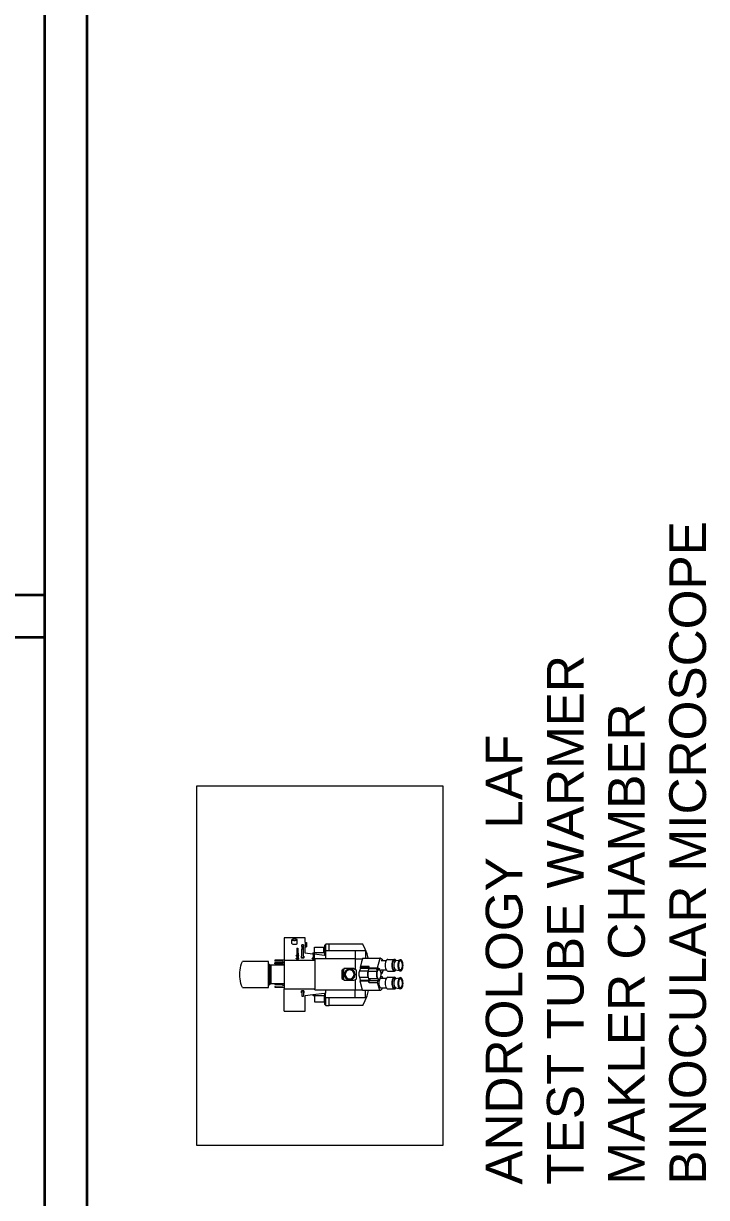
# Model space of a CAD drawing. Header units: millimetres. Extents: x 1448174 to 1599581, y -224422 to -106989.
# Drawn here: x 1480629 to 1482491, y -135350 to -132150 of the extents above; entities that cross this region are included whole.
import ezdxf

# ---------------------------------------------------------------- set-up
doc = ezdxf.new("R2010")
doc.units = ezdxf.units.MM
doc.header["$LTSCALE"] = 600
doc.header["$MEASUREMENT"] = 0
doc.layers.add('fun-text', color=250, linetype='Continuous')
doc.layers.add('furniture', color=30, linetype='Continuous', lineweight=9)
doc.layers.add('P-Wall', color=1, linetype='Continuous', lineweight=35)
doc.styles.add('ARIAL', font='arial.ttf')

msp = doc.modelspace()

# ---------------------------------------------------------------- linework, layer by layer
at = {"layer": 'furniture'}
for p, q in [((1481102.098, -135208.2516), (1481102.098, -134228.2516)), ((1481102.098, -134228.2516), (1481772.098, -134228.2516)), ((1481772.098, -134228.2516), (1481772.098, -135208.2516)), ((1481339.5982, -134642.1531), (1481339.5982, -134702.7769)), ((1481396.6428, -134642.1531), (1481339.5982, -134642.1531)), ((1481360.8902, -134652.268), (1481360.8902, -134647.461)), ((1481360.8902, -134647.461), (1481361.0294, -134647.461)), ((1481360.8902, -134654.2069), (1481360.8902, -134652.268)), ((1481360.9832, -134652.268), (1481360.8902, -134652.268)), ((1481360.9832, -134654.2069), (1481360.8902, -134654.2069)), ((1481361.0294, -134647.461), (1481360.9832, -134647.5415)), ((1481360.9832, -134647.5415), (1481361.2262, -134647.9656)), ((1481360.9832, -134652.268), (1481360.9832, -134647.5415)), ((1481360.9832, -134654.2069), (1481360.9832, -134652.268)), ((1481360.9832, -134657.9511), (1481360.9832, -134654.2069)), ((1481360.9832, -134657.9511), (1481361.2262, -134658.3752)), ((1481361.2262, -134647.1174), (1481361.0294, -134647.461)), ((1481361.9385, -134646.7222), (1481361.2262, -134647.1174)), ((1481361.2262, -134647.9656), (1481361.9385, -134648.3608)), ((1481361.2262, -134658.3752), (1481361.9385, -134658.7704)), ((1481363.0717, -134646.3828), (1481361.9385, -134646.7222)), ((1481361.9385, -134648.3608), (1481363.0717, -134648.7001)), ((1481361.9385, -134658.7704), (1481363.0717, -134659.1097)), ((1481363.4801, -134646.3108), (1481363.0717, -134646.3828)), ((1481363.0717, -134648.7001), (1481364.5485, -134648.9605)), ((1481363.0717, -134659.1097), (1481364.5485, -134659.3701)), ((1481372.545, -134645.59), (1481363.4801, -134645.59)), ((1481363.4801, -134646.3108), (1481363.4801, -134645.59)), ((1481364.5485, -134646.1224), (1481363.4801, -134646.3108)), ((1481366.2683, -134645.9588), (1481364.5485, -134646.1224)), ((1481364.5485, -134648.9605), (1481366.2683, -134649.1242)), ((1481364.5485, -134659.3701), (1481366.2683, -134659.5338)), ((1481368.1138, -134645.9029), (1481366.2683, -134645.9588)), ((1481366.2683, -134649.1242), (1481368.1138, -134649.18)), ((1481366.2683, -134659.5338), (1481368.1138, -134659.5897)), ((1481369.9593, -134645.9588), (1481368.1138, -134645.9029)), ((1481368.1138, -134649.18), (1481369.9593, -134649.1242)), ((1481368.1138, -134659.5897), (1481369.9593, -134659.5338)), ((1481371.6791, -134646.1224), (1481369.9593, -134645.9588)), ((1481369.9593, -134649.1242), (1481371.6791, -134648.9605)), ((1481369.9593, -134659.5338), (1481371.6791, -134659.3701)), ((1481372.545, -134646.2751), (1481371.6791, -134646.1224)), ((1481371.6791, -134648.9605), (1481373.1559, -134648.7001)), ((1481371.6791, -134659.3701), (1481373.1559, -134659.1097)), ((1481372.545, -134646.2751), (1481372.545, -134645.59)), ((1481373.1559, -134646.3828), (1481372.545, -134646.2751)), ((1481374.289, -134646.7222), (1481373.1559, -134646.3828)), ((1481373.1559, -134648.7001), (1481374.289, -134648.3608)), ((1481373.1559, -134659.1097), (1481374.289, -134658.7704)), ((1481375.0014, -134647.1174), (1481374.289, -134646.7222)), ((1481374.289, -134648.3608), (1481375.0014, -134647.9656)), ((1481374.289, -134658.7704), (1481375.0014, -134658.3752)), ((1481374.4675, -134669.9854), (1481374.4675, -134674.2637)), ((1481374.4675, -134669.9854), (1481377.3198, -134669.9854)), ((1481375.2444, -134647.5415), (1481375.0014, -134647.1174)), ((1481375.0014, -134647.9656), (1481375.2444, -134647.5415)), ((1481375.0014, -134658.3752), (1481375.2444, -134657.9511)), ((1481375.2444, -134657.9511), (1481375.2444, -134647.5415)), ((1481377.3198, -134669.9854), (1481377.3198, -134674.2637)), ((1481392.269, -134661.2646), (1481387.9907, -134661.2646)), ((1481387.9907, -134665.543), (1481387.9907, -134661.2646)), ((1481392.269, -134665.543), (1481387.9907, -134665.543)), ((1481387.9907, -134665.543), (1481387.9907, -134672.6735)), ((1481392.269, -134672.6735), (1481387.9907, -134672.6735)), ((1481387.9907, -134692.0028), (1481387.9907, -134672.6735)), ((1481392.269, -134661.2646), (1481392.269, -134665.543)), ((1481392.269, -134672.6735), (1481392.269, -134665.543)), ((1481392.269, -134692.0028), (1481392.269, -134672.6735)), ((1481396.6428, -134653.5444), (1481396.6428, -134642.1531)), ((1481396.6428, -134653.5444), (1481398.0689, -134653.5444)), ((1481396.6428, -134653.5444), (1481396.6428, -134667.8056)), ((1481396.6428, -134681.1906), (1481396.6428, -134667.8056)), ((1481396.6428, -134667.8056), (1481398.0689, -134667.8056)), ((1481398.0689, -134654.9706), (1481398.0689, -134653.5444)), ((1481398.0689, -134654.9706), (1481400.2081, -134654.9706)), ((1481398.0689, -134654.9706), (1481398.0689, -134666.3795)), ((1481398.0689, -134666.3795), (1481400.2081, -134666.3795)), ((1481398.0689, -134666.3795), (1481398.0689, -134667.8056)), ((1481400.2081, -134654.9706), (1481400.2081, -134666.3795)), ((1481422.1084, -134683.0864), (1481422.1084, -134667.3278)), ((1481422.1084, -134667.3278), (1481447.7785, -134667.3278)), ((1481447.7785, -134683.0864), (1481447.7785, -134667.3278)), ((1481453.3371, -134659.688), (1481449.7718, -134663.2533)), ((1481449.7718, -134663.2533), (1481449.7718, -134683.0864)), ((1481453.3371, -134678.0096), (1481453.3371, -134659.688)), ((1481462.4428, -134659.688), (1481453.3371, -134659.688)), ((1481554.092, -134659.688), (1481462.4428, -134659.688)), ((1481462.4428, -134678.0096), (1481462.4428, -134659.688)), ((1481560.3548, -134672.7188), (1481554.092, -134659.688)), ((1481565.5365, -134686.2159), (1481560.3548, -134672.7188)), ((1481339.5982, -134702.7769), (1481314.6412, -134703.4899)), ((1481314.6412, -134703.4899), (1481314.6412, -134705.6291)), ((1481339.5982, -134702.7769), (1481423.4872, -134702.763)), ((1481339.5982, -134702.7769), (1481339.5982, -134716.3111)), ((1481372.5539, -134690.3724), (1481372.2825, -134690.6859)), ((1481372.2825, -134691.3799), (1481372.2825, -134690.6859)), ((1481372.2825, -134690.6859), (1481372.5539, -134690.9994)), ((1481372.2825, -134691.3799), (1481372.5539, -134691.6934)), ((1481373.3268, -134690.1066), (1481372.5539, -134690.3724)), ((1481372.5539, -134690.9994), (1481373.3268, -134691.2652)), ((1481372.5539, -134691.6934), (1481373.3268, -134691.9592)), ((1481372.8553, -134697.4183), (1481372.584, -134697.7319)), ((1481372.584, -134698.4258), (1481372.584, -134697.7319)), ((1481372.584, -134697.7319), (1481372.8553, -134698.0454)), ((1481372.584, -134698.4258), (1481372.8553, -134698.7393)), ((1481373.6282, -134697.1525), (1481372.8553, -134697.4183)), ((1481372.8553, -134698.0454), (1481373.6282, -134698.3112)), ((1481372.8553, -134698.7393), (1481373.6282, -134699.0051)), ((1481374.4675, -134689.9314), (1481373.3268, -134690.1066)), ((1481373.3268, -134691.2652), (1481374.4834, -134691.4428)), ((1481373.3268, -134691.9592), (1481374.4834, -134692.1368)), ((1481373.5421, -134690.4664), (1481373.3521, -134690.6859)), ((1481373.3521, -134690.6859), (1481373.5421, -134690.9054)), ((1481374.0831, -134690.2804), (1481373.5421, -134690.4664)), ((1481373.5421, -134690.9054), (1481374.0831, -134691.0914)), ((1481374.7231, -134696.9844), (1481373.6282, -134697.1525)), ((1481373.6282, -134698.3112), (1481374.7849, -134698.4888)), ((1481373.6282, -134699.0051), (1481374.7849, -134699.1827)), ((1481373.8435, -134697.5124), (1481373.6535, -134697.7319)), ((1481373.6535, -134697.7319), (1481373.8435, -134697.9513)), ((1481374.3845, -134697.3263), (1481373.8435, -134697.5124)), ((1481373.8435, -134697.9513), (1481374.3845, -134698.1374)), ((1481374.4675, -134690.2213), (1481374.0831, -134690.2804)), ((1481374.0831, -134691.0914), (1481374.4675, -134691.1504)), ((1481374.7231, -134697.2743), (1481374.3845, -134697.3263)), ((1481374.3845, -134698.1374), (1481374.7231, -134698.1894)), ((1481374.4675, -134674.2637), (1481374.4675, -134689.9314)), ((1481377.3198, -134674.2637), (1481374.4675, -134674.2637)), ((1481374.4675, -134689.9314), (1481374.4675, -134690.2213)), ((1481374.4675, -134690.2213), (1481374.4675, -134691.1504)), ((1481374.4675, -134691.1504), (1481374.7231, -134691.1897)), ((1481374.4834, -134691.4428), (1481374.7231, -134691.4538)), ((1481374.4834, -134692.1368), (1481374.7231, -134692.1477)), ((1481374.7231, -134684.1647), (1481374.7231, -134688.443)), ((1481377.3198, -134684.1647), (1481374.7231, -134684.1647)), ((1481374.7231, -134688.443), (1481374.7231, -134691.1897)), ((1481377.5754, -134688.443), (1481374.7231, -134688.443)), ((1481374.7231, -134691.1897), (1481374.7231, -134691.4538)), ((1481374.7231, -134691.4538), (1481374.7231, -134692.1477)), ((1481374.7231, -134692.1477), (1481374.7231, -134696.9844)), ((1481374.7231, -134696.9844), (1481374.7231, -134697.2743)), ((1481374.7231, -134697.2743), (1481374.7231, -134698.1894)), ((1481374.7231, -134698.1894), (1481375.1942, -134698.2617)), ((1481374.7849, -134698.4888), (1481376.1492, -134698.5511)), ((1481374.7849, -134699.1827), (1481376.1492, -134699.2451)), ((1481375.1942, -134698.2617), (1481376.1492, -134698.3053)), ((1481376.1492, -134698.3053), (1481377.1043, -134698.2617)), ((1481376.1492, -134698.5511), (1481377.5136, -134698.4888)), ((1481376.1492, -134699.2451), (1481377.5136, -134699.1827)), ((1481377.1043, -134698.2617), (1481377.5754, -134698.1894)), ((1481377.3198, -134674.2637), (1481377.3198, -134684.1647)), ((1481377.5754, -134684.1647), (1481377.3198, -134684.1647)), ((1481377.5136, -134698.4888), (1481378.6703, -134698.3112)), ((1481377.5136, -134699.1827), (1481378.6703, -134699.0051)), ((1481377.5754, -134684.1647), (1481377.5754, -134688.443)), ((1481377.5754, -134688.443), (1481377.5754, -134689.9847)), ((1481378.3688, -134690.1066), (1481377.5754, -134689.9847)), ((1481377.5754, -134689.9847), (1481377.5754, -134690.2747)), ((1481377.6125, -134690.2804), (1481377.5754, -134690.2747)), ((1481377.5754, -134690.2747), (1481377.5754, -134691.0971)), ((1481377.5754, -134691.0971), (1481377.6125, -134691.0914)), ((1481377.5754, -134691.0971), (1481377.5754, -134691.387)), ((1481377.5754, -134691.387), (1481378.3688, -134691.2652)), ((1481377.5754, -134691.387), (1481377.5754, -134692.081)), ((1481377.5754, -134692.081), (1481378.3688, -134691.9592)), ((1481377.5754, -134692.081), (1481377.5754, -134696.9844)), ((1481378.6703, -134697.1525), (1481377.5754, -134696.9844)), ((1481377.5754, -134696.9844), (1481377.5754, -134697.2743)), ((1481377.914, -134697.3263), (1481377.5754, -134697.2743)), ((1481377.5754, -134697.2743), (1481377.5754, -134698.1894)), ((1481377.5754, -134698.1894), (1481377.914, -134698.1374)), ((1481378.1535, -134690.4664), (1481377.6125, -134690.2804)), ((1481377.6125, -134691.0914), (1481378.1535, -134690.9054)), ((1481378.455, -134697.5124), (1481377.914, -134697.3263)), ((1481377.914, -134698.1374), (1481378.455, -134697.9513)), ((1481378.3435, -134690.6859), (1481378.1535, -134690.4664)), ((1481378.1535, -134690.9054), (1481378.3435, -134690.6859)), ((1481379.1417, -134690.3724), (1481378.3688, -134690.1066)), ((1481378.3688, -134691.2652), (1481379.1417, -134690.9994)), ((1481378.3688, -134691.9592), (1481379.1417, -134691.6934)), ((1481378.6449, -134697.7319), (1481378.455, -134697.5124)), ((1481378.455, -134697.9513), (1481378.6449, -134697.7319)), ((1481379.4431, -134697.4183), (1481378.6703, -134697.1525)), ((1481378.6703, -134698.3112), (1481379.4431, -134698.0454)), ((1481378.6703, -134699.0051), (1481379.4431, -134698.7393)), ((1481379.4131, -134690.6859), (1481379.1417, -134690.3724)), ((1481379.1417, -134690.9994), (1481379.4131, -134690.6859)), ((1481379.1417, -134691.6934), (1481379.4131, -134691.3799)), ((1481379.4131, -134691.3799), (1481379.4131, -134690.6859)), ((1481379.7145, -134697.7319), (1481379.4431, -134697.4183)), ((1481379.4431, -134698.0454), (1481379.7145, -134697.7319)), ((1481379.4431, -134698.7393), (1481379.7145, -134698.4258)), ((1481379.7145, -134698.4258), (1481379.7145, -134697.7319)), ((1481386.5646, -134692.0028), (1481387.9907, -134692.0028)), ((1481386.5646, -134696.9185), (1481386.5646, -134692.0028)), ((1481393.6951, -134696.9185), (1481386.5646, -134696.9185)), ((1481386.5646, -134697.6124), (1481386.5646, -134696.9185)), ((1481393.6951, -134697.6124), (1481386.5646, -134697.6124)), ((1481387.9907, -134696.263), (1481387.9907, -134692.0028)), ((1481392.269, -134696.263), (1481387.9907, -134696.263)), ((1481392.269, -134692.0028), (1481393.6951, -134692.0028)), ((1481392.269, -134692.0028), (1481392.269, -134696.263)), ((1481393.6951, -134692.0028), (1481393.6951, -134696.9185)), ((1481393.6951, -134697.6124), (1481393.6951, -134696.9185)), ((1481396.6428, -134681.1906), (1481397.3558, -134681.1906)), ((1481396.6428, -134683.9136), (1481396.6428, -134681.1906)), ((1481397.3558, -134684.0004), (1481396.6428, -134683.9136)), ((1481397.3558, -134684.0004), (1481397.3558, -134681.1906)), ((1481417.0435, -134686.3958), (1481397.3558, -134684.0004)), ((1481416.4944, -134697.4183), (1481416.223, -134697.7319)), ((1481416.223, -134697.7319), (1481416.4944, -134698.0454)), ((1481416.223, -134698.4258), (1481416.223, -134697.7319)), ((1481416.223, -134698.4258), (1481416.4944, -134698.7393)), ((1481417.2673, -134697.1525), (1481416.4944, -134697.4183)), ((1481416.4944, -134698.0454), (1481417.2673, -134698.3112)), ((1481416.4944, -134698.7393), (1481417.2673, -134699.0051)), ((1481417.7588, -134683.0864), (1481417.0435, -134686.3958)), ((1481418.3622, -134686.5563), (1481417.0435, -134686.3958)), ((1481418.3622, -134696.9844), (1481417.2673, -134697.1525)), ((1481417.2673, -134698.3112), (1481418.424, -134698.4888)), ((1481417.2673, -134699.0051), (1481418.424, -134699.1827)), ((1481417.4826, -134697.5124), (1481417.2926, -134697.7319)), ((1481417.2926, -134697.7319), (1481417.4826, -134697.9513)), ((1481418.0236, -134697.3263), (1481417.4826, -134697.5124)), ((1481417.4826, -134697.9513), (1481418.0236, -134698.1374)), ((1481417.7588, -134683.0864), (1481422.1084, -134683.0864)), ((1481418.3622, -134697.2743), (1481418.0236, -134697.3263)), ((1481418.0236, -134698.1374), (1481418.3622, -134698.1894)), ((1481418.3622, -134684.1647), (1481418.3622, -134686.5563)), ((1481421.2144, -134684.1647), (1481418.3622, -134684.1647)), ((1481418.3622, -134686.5563), (1481418.3622, -134688.443)), ((1481418.3622, -134688.443), (1481418.3622, -134696.9844)), ((1481421.2144, -134688.443), (1481418.3622, -134688.443)), ((1481418.3622, -134696.9844), (1481418.3622, -134697.2743)), ((1481418.3622, -134697.2743), (1481418.3622, -134698.1894)), ((1481418.3622, -134698.1894), (1481418.8333, -134698.2617)), ((1481418.424, -134698.4888), (1481419.7883, -134698.5511)), ((1481418.424, -134699.1827), (1481419.7883, -134699.2451)), ((1481418.8333, -134698.2617), (1481419.7883, -134698.3053)), ((1481419.7883, -134698.3053), (1481420.7434, -134698.2617)), ((1481419.7883, -134698.5511), (1481421.1527, -134698.4888)), ((1481419.7883, -134699.2451), (1481421.1527, -134699.1827)), ((1481420.7434, -134698.2617), (1481421.2144, -134698.1894)), ((1481421.1527, -134698.4888), (1481422.3094, -134698.3112)), ((1481421.1527, -134699.1827), (1481422.3094, -134699.0051)), ((1481421.2144, -134684.1647), (1481421.2144, -134686.9033)), ((1481449.7718, -134690.378), (1481421.2144, -134686.9033)), ((1481421.2144, -134686.9033), (1481421.2144, -134688.443)), ((1481421.2144, -134688.443), (1481421.2144, -134696.9844)), ((1481422.3094, -134697.1525), (1481421.2144, -134696.9844)), ((1481421.2144, -134696.9844), (1481421.2144, -134697.2743)), ((1481421.5531, -134697.3263), (1481421.2144, -134697.2743)), ((1481421.2144, -134697.2743), (1481421.2144, -134698.1894)), ((1481421.2144, -134698.1894), (1481421.5531, -134698.1374)), ((1481422.0941, -134697.5124), (1481421.5531, -134697.3263)), ((1481421.5531, -134698.1374), (1481422.0941, -134697.9513)), ((1481422.284, -134697.7319), (1481422.0941, -134697.5124)), ((1481422.0941, -134697.9513), (1481422.284, -134697.7319)), ((1481447.7785, -134683.0864), (1481422.1084, -134683.0864)), ((1481423.0822, -134697.4183), (1481422.3094, -134697.1525)), ((1481422.3094, -134698.3112), (1481423.0822, -134698.0454)), ((1481422.3094, -134699.0051), (1481423.0822, -134698.7393)), ((1481423.3536, -134697.7319), (1481423.0822, -134697.4183)), ((1481423.0822, -134698.0454), (1481423.3536, -134697.7319)), ((1481423.0822, -134698.7393), (1481423.3536, -134698.4258)), ((1481423.3536, -134698.4258), (1481423.3536, -134697.7319)), ((1481452.0052, -134699.4013), (1481423.4872, -134699.4013)), ((1481423.4872, -134699.4013), (1481423.4872, -134702.763)), ((1481423.4872, -134702.763), (1481423.4872, -134781.1993)), ((1481449.7718, -134683.0864), (1481447.7785, -134683.0864)), ((1481449.7718, -134683.0864), (1481449.7718, -134690.378)), ((1481452.0052, -134690.6498), (1481449.7718, -134690.378)), ((1481452.0052, -134678.0096), (1481452.0052, -134690.6498)), ((1481453.3371, -134678.0096), (1481452.0052, -134678.0096)), ((1481452.0052, -134690.6498), (1481452.0052, -134699.4013)), ((1481532.7848, -134699.4013), (1481452.0052, -134699.4013)), ((1481462.4428, -134678.0096), (1481453.3371, -134678.0096)), ((1481532.7848, -134678.0096), (1481462.4428, -134678.0096)), ((1481561.2022, -134678.0096), (1481532.7848, -134678.0096)), ((1481532.7848, -134678.0096), (1481532.7848, -134699.4013)), ((1481534.011, -134699.4013), (1481532.7848, -134699.4013)), ((1481534.011, -134699.4013), (1481552.7334, -134699.4013)), ((1481534.011, -134728.2292), (1481534.011, -134699.4013)), ((1481552.7334, -134699.4013), (1481550.7776, -134707.1734)), ((1481553.0605, -134698.1012), (1481552.7334, -134699.4013)), ((1481553.2674, -134698.1012), (1481553.0605, -134698.1012)), ((1481553.4806, -134697.3244), (1481553.2674, -134698.1012)), ((1481600.2481, -134698.1012), (1481553.2674, -134698.1012)), ((1481553.4806, -134697.3244), (1481561.2022, -134697.3244)), ((1481561.2022, -134678.0096), (1481561.2022, -134697.3244)), ((1481561.2022, -134697.3244), (1481568.7923, -134697.3244)), ((1481568.7923, -134697.3244), (1481565.5365, -134686.2159)), ((1481568.7923, -134697.3244), (1481600.6682, -134697.3244)), ((1481600.2481, -134698.1012), (1481593.5618, -134724.6717)), ((1481600.2481, -134698.1012), (1481600.4466, -134698.1319)), ((1481600.6682, -134697.3244), (1481600.4466, -134698.1319)), ((1481600.4466, -134698.1319), (1481601.6467, -134698.3177)), ((1481602.0601, -134697.6857), (1481600.6682, -134697.3244)), ((1481601.6467, -134698.3177), (1481603.0309, -134698.7947)), ((1481603.4317, -134698.3056), (1481602.0601, -134697.6857)), ((1481603.0309, -134698.7947), (1481604.39, -134699.5283)), ((1481604.7724, -134699.1792), (1481603.4317, -134698.3056)), ((1481604.1945, -134703.6751), (1481608.5376, -134703.6751)), ((1481604.39, -134699.5283), (1481605.7135, -134700.5129)), ((1481606.0717, -134700.2999), (1481604.7724, -134699.1792)), ((1481605.7135, -134700.5129), (1481606.9912, -134701.7408)), ((1481607.3196, -134701.6589), (1481606.0717, -134700.2999)), ((1481606.9912, -134701.7408), (1481608.2131, -134703.2027)), ((1481608.5066, -134703.2457), (1481607.3196, -134701.6589)), ((1481608.2131, -134703.2027), (1481608.5376, -134703.6751)), ((1481608.7726, -134703.6751), (1481608.5066, -134703.2457)), ((1481608.5376, -134703.6751), (1481608.7726, -134703.6751)), ((1481608.7726, -134703.6751), (1481618.3334, -134703.6751)), ((1481618.3334, -134703.6751), (1481617.1288, -134705.6393)), ((1481618.6677, -134703.1301), (1481618.3334, -134703.6751)), ((1481620.4597, -134701.5528), (1481618.6677, -134703.1301)), ((1481622.3828, -134701.0148), (1481620.4597, -134701.5528)), ((1481622.3828, -134701.0148), (1481640.0794, -134701.0148)), ((1481636.3643, -134703.1301), (1481634.8254, -134705.6393)), ((1481638.1563, -134701.5528), (1481636.3643, -134703.1301)), ((1481638.4568, -134704.8359), (1481637.0232, -134706.0978)), ((1481640.0794, -134701.0148), (1481638.1563, -134701.5528)), ((1481639.9953, -134704.4055), (1481638.4568, -134704.8359)), ((1481639.9953, -134704.4055), (1481644.5679, -134704.4055)), ((1481642.0025, -134701.5528), (1481640.0794, -134701.0148)), ((1481643.0967, -134704.8359), (1481641.7233, -134706.0622)), ((1481643.7945, -134703.1301), (1481642.0025, -134701.5528)), ((1481643.0967, -134704.8359), (1481643.1219, -134704.8359)), ((1481643.1569, -134704.8003), (1481643.1219, -134704.8359)), ((1481644.5679, -134704.4055), (1481643.1569, -134704.8003)), ((1481644.5679, -134704.4055), (1481643.7945, -134703.1301)), ((1481644.6954, -134704.3699), (1481644.5679, -134704.4055)), ((1481644.6954, -134704.3699), (1481656.463, -134701.8436)), ((1481652.8668, -134703.8913), (1481651.3771, -134706.3202)), ((1481654.6014, -134702.3644), (1481652.8668, -134703.8913)), ((1481656.463, -134701.8436), (1481654.6014, -134702.3644)), ((1481658.3245, -134702.3644), (1481656.463, -134701.8436)), ((1481660.0592, -134703.8913), (1481658.3245, -134702.3644)), ((1481661.5488, -134706.3202), (1481660.0592, -134703.8913)), ((1481218.9106, -134742.194), (1481219.1112, -134736.0991)), ((1481219.1112, -134736.0991), (1481219.7121, -134730.0305)), ((1481219.7121, -134730.0305), (1481220.7107, -134724.0146)), ((1481220.7107, -134724.0146), (1481222.1027, -134718.0773)), ((1481222.1027, -134718.0773), (1481223.8821, -134712.2445)), ((1481223.8821, -134712.2445), (1481226.0412, -134706.5412)), ((1481297.3469, -134706.5412), (1481226.0412, -134706.5412)), ((1481297.3469, -134713.6718), (1481297.3469, -134706.5412)), ((1481297.3469, -134713.6718), (1481299.486, -134713.6718)), ((1481297.3469, -134770.7163), (1481297.3469, -134713.6718)), ((1481299.486, -134713.6718), (1481299.486, -134716.524)), ((1481299.486, -134716.524), (1481303.0513, -134716.524)), ((1481299.486, -134767.8641), (1481299.486, -134716.524)), ((1481303.0513, -134767.8641), (1481303.0513, -134716.524)), ((1481336.0329, -134716.3111), (1481303.5888, -134716.3111)), ((1481303.5888, -134716.3111), (1481303.5888, -134767.6512)), ((1481336.0329, -134706.3421), (1481314.6412, -134705.6291)), ((1481336.0329, -134710.0093), (1481314.6412, -134710.6205)), ((1481314.6412, -134712.7597), (1481314.6412, -134710.6205)), ((1481336.0329, -134713.4727), (1481314.6412, -134712.7597)), ((1481336.0329, -134706.3421), (1481336.0329, -134710.0093)), ((1481336.0329, -134713.4727), (1481336.0329, -134710.0093)), ((1481336.0329, -134713.4727), (1481336.0329, -134716.3111)), ((1481339.5982, -134716.3111), (1481336.0329, -134716.3111)), ((1481339.5982, -134716.3111), (1481339.5982, -134767.6512)), ((1481497.2886, -134730.4193), (1481498.7147, -134730.4193)), ((1481497.2886, -134730.4193), (1481497.2886, -134753.2371)), ((1481501.9234, -134728.2801), (1481498.7147, -134728.2801)), ((1481498.7147, -134730.4193), (1481498.7147, -134728.2801)), ((1481498.7147, -134730.4193), (1481498.7147, -134753.2371)), ((1481501.9234, -134725.7844), (1481501.9234, -134728.2801)), ((1481529.7327, -134725.7844), (1481501.9234, -134725.7844)), ((1481501.9234, -134755.3763), (1481501.9234, -134728.2801)), ((1481505.6048, -134734.5194), (1481504.1445, -134738.0449)), ((1481507.9278, -134731.4919), (1481505.6048, -134734.5194)), ((1481507.7661, -134735.7672), (1481506.5552, -134738.6908)), ((1481509.6926, -134733.2567), (1481507.7661, -134735.7672)), ((1481510.9552, -134729.1689), (1481507.9278, -134731.4919)), ((1481512.2031, -134731.3303), (1481509.6926, -134733.2567)), ((1481514.4808, -134727.7086), (1481510.9552, -134729.1689)), ((1481515.1267, -134730.1193), (1481512.2031, -134731.3303)), ((1481518.2641, -134727.2105), (1481514.4808, -134727.7086)), ((1481518.2641, -134729.7062), (1481515.1267, -134730.1193)), ((1481522.0474, -134727.7086), (1481518.2641, -134727.2105)), ((1481521.4015, -134730.1193), (1481518.2641, -134729.7062)), ((1481524.3251, -134731.3303), (1481521.4015, -134730.1193)), ((1481525.5729, -134729.1689), (1481522.0474, -134727.7086)), ((1481526.8356, -134733.2567), (1481524.3251, -134731.3303)), ((1481528.6003, -134731.4919), (1481525.5729, -134729.1689)), ((1481528.762, -134735.7672), (1481526.8356, -134733.2567)), ((1481530.9234, -134734.5194), (1481528.6003, -134731.4919)), ((1481529.973, -134738.6908), (1481528.762, -134735.7672)), ((1481529.7327, -134725.7844), (1481534.011, -134728.2292)), ((1481532.3837, -134738.0449), (1481530.9234, -134734.5194)), ((1481534.011, -134728.2292), (1481537.2198, -134730.0627)), ((1481537.2198, -134753.5936), (1481537.2198, -134730.0627)), ((1481544.0343, -134734.5887), (1481543.5143, -134737.5699)), ((1481544.8996, -134731.9952), (1481544.0343, -134734.5887)), ((1481547.472, -134724.8192), (1481544.8996, -134731.9952)), ((1481544.8996, -134731.9952), (1481568.808, -134731.9952)), ((1481550.7776, -134707.1734), (1481546.4232, -134723.0393)), ((1481546.4232, -134723.0393), (1481547.472, -134724.8192)), ((1481546.4232, -134723.0393), (1481570.0642, -134723.0393)), ((1481547.472, -134724.8192), (1481569.7584, -134724.8192)), ((1481550.7776, -134707.1734), (1481547.7983, -134719.0125)), ((1481547.7983, -134719.0125), (1481571.0775, -134719.0125)), ((1481547.7983, -134719.0125), (1481547.8789, -134720.212)), ((1481567.9427, -134734.5887), (1481567.4227, -134737.5699)), ((1481567.5005, -134739.8812), (1481567.9194, -134736.8291)), ((1481568.304, -134734.7853), (1481567.6169, -134737.6096)), ((1481567.9194, -134736.8291), (1481568.6958, -134734.1113)), ((1481568.808, -134731.9952), (1481567.9427, -134734.5887)), ((1481568.8606, -134733.4872), (1481568.304, -134734.7853)), ((1481568.6958, -134734.1113), (1481568.8606, -134733.4872)), ((1481592.185, -134734.1113), (1481568.6958, -134734.1113)), ((1481568.808, -134731.9952), (1481570.5036, -134727.2651)), ((1481568.8606, -134733.4872), (1481570.5036, -134727.2651)), ((1481570.0642, -134723.0393), (1481569.6534, -134724.6717)), ((1481593.5618, -134724.6717), (1481569.6534, -134724.6717)), ((1481569.6534, -134724.6717), (1481569.7584, -134724.8192)), ((1481569.7584, -134724.8192), (1481570.7732, -134726.2444)), ((1481570.7757, -134720.212), (1481570.0642, -134723.0393)), ((1481570.5036, -134727.2651), (1481570.7732, -134726.2444)), ((1481593.3729, -134726.2444), (1481570.7732, -134726.2444)), ((1481571.0775, -134719.0125), (1481570.7757, -134720.212)), ((1481591.4555, -134736.7902), (1481591.0481, -134740.0094)), ((1481592.185, -134734.1113), (1481591.4555, -134736.7902)), ((1481592.4056, -134736.7902), (1481591.9981, -134740.0094)), ((1481592.2412, -134733.9049), (1481592.185, -134734.1113)), ((1481593.1902, -134731.8922), (1481592.2412, -134733.9049)), ((1481592.3342, -134730.1778), (1481593.3729, -134726.2444)), ((1481593.372, -134729.7377), (1481592.3342, -134730.1778)), ((1481593.6429, -134730.1778), (1481592.3342, -134730.1778)), ((1481593.1912, -134733.9049), (1481592.4056, -134736.7902)), ((1481593.1902, -134731.8922), (1481593.6429, -134730.1778)), ((1481593.3515, -134731.55), (1481593.1902, -134731.8922)), ((1481594.3016, -134731.55), (1481593.1912, -134733.9049)), ((1481594.7108, -134729.8859), (1481593.3515, -134731.55)), ((1481594.4283, -134729.5984), (1481593.372, -134729.7377)), ((1481594.6815, -134726.2444), (1481593.3729, -134726.2444)), ((1481593.5618, -134724.6717), (1481594.6815, -134726.2444)), ((1481594.6807, -134729.7377), (1481593.6429, -134730.1778)), ((1481595.6609, -134729.8859), (1481594.3016, -134731.55)), ((1481595.2177, -134729.5984), (1481594.4283, -134729.5984)), ((1481595.0604, -134729.6876), (1481594.6807, -134729.7377)), ((1481594.909, -134726.1424), (1481594.6815, -134726.2444)), ((1481594.7108, -134729.8859), (1481595.0604, -134729.6876)), ((1481595.3937, -134725.9251), (1481594.909, -134726.1424)), ((1481595.2177, -134729.5984), (1481595.0604, -134729.6876)), ((1481596.2265, -134729.0262), (1481595.2177, -134729.5984)), ((1481595.7206, -134725.7785), (1481595.3937, -134725.9251)), ((1481597.4523, -134729.0268), (1481595.3937, -134725.9251)), ((1481597.1765, -134729.0262), (1481595.6609, -134729.8859)), ((1481596.452, -134725.6681), (1481595.7206, -134725.7785)), ((1481596.2265, -134729.0262), (1481596.823, -134729.0262)), ((1481596.7798, -134725.6186), (1481596.452, -134725.6681)), ((1481597.8394, -134725.7677), (1481596.7798, -134725.6186)), ((1481596.823, -134729.0262), (1481597.1765, -134729.0262)), ((1481597.4523, -134729.0268), (1481597.1765, -134729.0262)), ((1481598.7452, -134729.0294), (1481597.4523, -134729.0268)), ((1481598.8795, -134726.2228), (1481597.8394, -134725.7677)), ((1481600.2601, -134729.8953), (1481598.7452, -134729.0294)), ((1481599.8806, -134726.9755), (1481598.8795, -134726.2228)), ((1481600.8239, -134728.0116), (1481599.8806, -134726.9755)), ((1481601.6179, -134731.5648), (1481600.2601, -134729.8953)), ((1481601.6918, -134729.3119), (1481600.8239, -134728.0116)), ((1481602.7261, -134733.9242), (1481601.6179, -134731.5648)), ((1481602.468, -134730.8518), (1481601.6918, -134729.3119)), ((1481603.1379, -134732.6025), (1481602.468, -134730.8518)), ((1481603.3687, -134736.2945), (1481602.7261, -134733.9242)), ((1481603.6891, -134734.5313), (1481603.1379, -134732.6025)), ((1481603.5092, -134736.8127), (1481603.3687, -134736.2945)), ((1481603.7558, -134738.7757), (1481603.5092, -134736.8127)), ((1481604.1112, -134736.602), (1481603.6891, -134734.5313)), ((1481604.3962, -134738.7757), (1481604.1112, -134736.602)), ((1481604.1945, -134729.773), (1481609.1622, -134729.773)), ((1481609.1622, -134729.773), (1481605.5814, -134740.1142)), ((1481609.1622, -134729.773), (1481618.2354, -134729.773)), ((1481615.2057, -134712.7174), (1481614.9526, -134716.804)), ((1481614.9526, -134716.804), (1481615.2057, -134720.8905)), ((1481615.948, -134708.9094), (1481615.2057, -134712.7174)), ((1481615.2057, -134720.8905), (1481615.948, -134724.6986)), ((1481617.1288, -134705.6393), (1481615.948, -134708.9094)), ((1481615.948, -134724.6986), (1481617.1288, -134727.9686)), ((1481617.1288, -134727.9686), (1481618.2354, -134729.773)), ((1481618.2354, -134729.773), (1481618.6677, -134730.4778)), ((1481618.6677, -134730.4778), (1481620.4597, -134732.0552)), ((1481620.4597, -134732.0552), (1481622.3828, -134732.5932)), ((1481622.3828, -134732.5932), (1481640.0794, -134732.5932)), ((1481632.9024, -134712.7174), (1481632.6492, -134716.804)), ((1481632.6492, -134716.804), (1481632.9024, -134720.8905)), ((1481633.6446, -134708.9094), (1481632.9024, -134712.7174)), ((1481632.9024, -134720.8905), (1481633.6446, -134724.6986)), ((1481634.8254, -134705.6393), (1481633.6446, -134708.9094)), ((1481633.6446, -134724.6986), (1481634.8254, -134727.9686)), ((1481634.2537, -134713.7677), (1481634.0511, -134717.0369)), ((1481634.0511, -134717.0369), (1481634.2537, -134720.3062)), ((1481634.8475, -134710.7212), (1481634.2537, -134713.7677)), ((1481634.2537, -134720.3062), (1481634.8475, -134723.3526)), ((1481634.8254, -134727.9686), (1481636.3643, -134730.4778)), ((1481635.7921, -134708.1052), (1481634.8475, -134710.7212)), ((1481634.8475, -134723.3526), (1481635.7921, -134725.9687)), ((1481637.0232, -134706.0978), (1481635.7921, -134708.1052)), ((1481635.7921, -134725.9687), (1481637.0232, -134727.976)), ((1481636.3643, -134730.4778), (1481638.1563, -134732.0552)), ((1481637.0232, -134727.976), (1481638.4568, -134729.2379)), ((1481638.1563, -134732.0552), (1481640.0794, -134732.5932)), ((1481638.4568, -134729.2379), (1481639.9953, -134729.6683)), ((1481638.9515, -134713.7677), (1481638.7512, -134717.0013)), ((1481638.7531, -134717.0329), (1481638.9537, -134720.2705)), ((1481638.7746, -134717.0369), (1481638.9768, -134720.2857)), ((1481638.9781, -134713.7677), (1481638.7777, -134717.0016)), ((1481638.9607, -134720.3062), (1481639.5623, -134723.317)), ((1481639.5493, -134710.7212), (1481638.9625, -134713.7316)), ((1481640.4939, -134708.1052), (1481639.5493, -134710.7212)), ((1481639.5719, -134723.3526), (1481640.5132, -134725.9369)), ((1481639.9953, -134729.6683), (1481644.291, -134729.6683)), ((1481640.0794, -134732.5932), (1481642.0025, -134732.0552)), ((1481641.7233, -134706.0622), (1481640.4922, -134708.0695)), ((1481640.4922, -134708.0695), (1481640.4939, -134708.1052)), ((1481640.5132, -134725.9369), (1481640.5165, -134725.9687)), ((1481640.5165, -134725.9687), (1481641.7448, -134727.945)), ((1481641.7448, -134727.945), (1481641.7476, -134727.976)), ((1481641.7476, -134727.976), (1481643.179, -134729.2074)), ((1481642.0025, -134732.0552), (1481643.7945, -134730.4778)), ((1481643.179, -134729.2074), (1481643.1812, -134729.2379)), ((1481643.1812, -134729.2379), (1481644.7197, -134729.6683)), ((1481643.7945, -134730.4778), (1481644.291, -134729.6683)), ((1481644.291, -134729.6683), (1481644.7197, -134729.6683)), ((1481644.7181, -134729.638), (1481644.773, -134729.6534)), ((1481644.7197, -134729.6683), (1481644.773, -134729.6534)), ((1481644.773, -134729.6534), (1481656.463, -134732.4115)), ((1481649.5156, -134713.1718), (1481649.2705, -134717.1276)), ((1481649.2705, -134717.1276), (1481649.5156, -134721.0834)), ((1481650.2341, -134709.4856), (1481649.5156, -134713.1718)), ((1481649.5156, -134721.0834), (1481650.2341, -134724.7696)), ((1481651.3771, -134706.3202), (1481650.2341, -134709.4856)), ((1481650.2341, -134724.7696), (1481651.3771, -134727.935)), ((1481651.171, -134714.1144), (1481650.9844, -134717.1276)), ((1481650.9844, -134717.1276), (1481651.171, -134720.1408)), ((1481651.7183, -134711.3065), (1481651.171, -134714.1144)), ((1481651.171, -134720.1408), (1481651.7183, -134722.9486)), ((1481651.3771, -134727.935), (1481652.8668, -134730.3639)), ((1481652.589, -134708.8954), (1481651.7183, -134711.3065)), ((1481651.7183, -134722.9486), (1481652.589, -134725.3598)), ((1481653.7237, -134707.0452), (1481652.589, -134708.8954)), ((1481652.589, -134725.3598), (1481653.7237, -134727.2099)), ((1481652.8668, -134730.3639), (1481654.6014, -134731.8908)), ((1481655.045, -134705.8822), (1481653.7237, -134707.0452)), ((1481653.7237, -134727.2099), (1481655.045, -134728.373)), ((1481654.6014, -134731.8908), (1481656.463, -134732.4115)), ((1481656.463, -134705.4855), (1481655.045, -134705.8822)), ((1481655.045, -134728.373), (1481656.463, -134728.7697)), ((1481657.881, -134705.8822), (1481656.463, -134705.4855)), ((1481656.463, -134728.7697), (1481657.881, -134728.373)), ((1481656.463, -134732.4115), (1481658.3245, -134731.8908)), ((1481659.2023, -134707.0452), (1481657.881, -134705.8822)), ((1481657.881, -134728.373), (1481659.2023, -134727.2099)), ((1481658.3245, -134731.8908), (1481660.0592, -134730.3639)), ((1481660.337, -134708.8954), (1481659.2023, -134707.0452)), ((1481659.2023, -134727.2099), (1481660.337, -134725.3598)), ((1481660.0592, -134730.3639), (1481661.5488, -134727.935)), ((1481661.2076, -134711.3065), (1481660.337, -134708.8954)), ((1481660.337, -134725.3598), (1481661.2076, -134722.9486)), ((1481661.7549, -134714.1144), (1481661.2076, -134711.3065)), ((1481661.2076, -134722.9486), (1481661.7549, -134720.1408)), ((1481662.6918, -134709.4856), (1481661.5488, -134706.3202)), ((1481661.5488, -134727.935), (1481662.6918, -134724.7696)), ((1481661.9416, -134717.1276), (1481661.7549, -134714.1144)), ((1481661.7549, -134720.1408), (1481661.9416, -134717.1276)), ((1481663.4104, -134713.1718), (1481662.6918, -134709.4856)), ((1481662.6918, -134724.7696), (1481663.4104, -134721.0834)), ((1481663.6554, -134717.1276), (1481663.4104, -134713.1718)), ((1481663.4104, -134721.0834), (1481663.6554, -134717.1276)), ((1481219.1112, -134748.289), (1481218.9106, -134742.194)), ((1481219.7121, -134754.3576), (1481219.1112, -134748.289)), ((1481220.7107, -134760.3735), (1481219.7121, -134754.3576)), ((1481222.1027, -134766.3108), (1481220.7107, -134760.3735)), ((1481223.8821, -134772.1436), (1481222.1027, -134766.3108)), ((1481299.486, -134767.8641), (1481303.0513, -134767.8641)), ((1481299.486, -134770.7163), (1481299.486, -134767.8641)), ((1481314.6412, -134767.665), (1481303.5888, -134767.6512)), ((1481315.1265, -134767.6512), (1481314.6412, -134767.665)), ((1481314.6412, -134767.665), (1481314.6412, -134769.8042)), ((1481336.0329, -134767.6512), (1481315.1265, -134767.6512)), ((1481336.0329, -134770.5173), (1481336.0329, -134767.6512)), ((1481339.5982, -134767.6512), (1481336.0329, -134767.6512)), ((1481339.5982, -134767.6512), (1481339.5982, -134777.7667)), ((1481497.2886, -134753.2371), (1481498.7147, -134753.2371)), ((1481498.7147, -134755.3763), (1481498.7147, -134753.2371)), ((1481501.9234, -134755.3763), (1481498.7147, -134755.3763)), ((1481501.9234, -134755.3763), (1481501.9234, -134757.872)), ((1481501.9234, -134757.872), (1481529.7327, -134757.872)), ((1481504.1445, -134738.0449), (1481503.6464, -134741.8282)), ((1481503.6464, -134741.8282), (1481504.1445, -134745.6115)), ((1481504.1445, -134745.6115), (1481505.6048, -134749.137)), ((1481505.6048, -134749.137), (1481507.9278, -134752.1644)), ((1481506.5552, -134738.6908), (1481506.1421, -134741.8282)), ((1481506.1421, -134741.8282), (1481506.5552, -134744.9656)), ((1481506.5552, -134744.9656), (1481507.7661, -134747.8892)), ((1481507.7661, -134747.8892), (1481509.6926, -134750.3997)), ((1481507.9278, -134752.1644), (1481510.9552, -134754.4875)), ((1481509.6926, -134750.3997), (1481512.2031, -134752.3261)), ((1481510.9552, -134754.4875), (1481514.4808, -134755.9478)), ((1481512.2031, -134752.3261), (1481515.1267, -134753.5371)), ((1481514.4808, -134755.9478), (1481518.2641, -134756.4459)), ((1481515.1267, -134753.5371), (1481518.2641, -134753.9502)), ((1481518.2641, -134753.9502), (1481521.4015, -134753.5371)), ((1481518.2641, -134756.4459), (1481522.0474, -134755.9478)), ((1481521.4015, -134753.5371), (1481524.3251, -134752.3261)), ((1481522.0474, -134755.9478), (1481525.5729, -134754.4875)), ((1481524.3251, -134752.3261), (1481526.8356, -134750.3997)), ((1481525.5729, -134754.4875), (1481528.6003, -134752.1644)), ((1481526.8356, -134750.3997), (1481528.762, -134747.8892)), ((1481528.6003, -134752.1644), (1481530.9234, -134749.137)), ((1481528.762, -134747.8892), (1481529.973, -134744.9656)), ((1481529.7327, -134757.872), (1481534.011, -134755.4272)), ((1481530.3861, -134741.8282), (1481529.973, -134738.6908)), ((1481529.973, -134744.9656), (1481530.3861, -134741.8282)), ((1481530.9234, -134749.137), (1481532.3837, -134745.6115)), ((1481532.8818, -134741.8282), (1481532.3837, -134738.0449)), ((1481532.3837, -134745.6115), (1481532.8818, -134741.8282)), ((1481534.011, -134755.4272), (1481537.2198, -134753.5936)), ((1481534.011, -134784.2551), (1481534.011, -134755.4272)), ((1481543.5143, -134737.5699), (1481543.3751, -134740.7354)), ((1481543.3751, -134740.7354), (1481543.3946, -134740.9788)), ((1481543.3946, -134740.9788), (1481543.405, -134741.1079)), ((1481543.405, -134741.1079), (1481543.4584, -134743.8914)), ((1481543.4584, -134743.8914), (1481543.9123, -134746.9208)), ((1481543.9123, -134746.9208), (1481544.7198, -134749.5974)), ((1481544.7198, -134749.5974), (1481546.8872, -134757.3538)), ((1481544.7198, -134749.5974), (1481568.6282, -134749.5974)), ((1481546.8872, -134757.3538), (1481545.7859, -134758.9843)), ((1481545.7859, -134758.9843), (1481552.5248, -134784.2551)), ((1481545.7859, -134758.9843), (1481569.6943, -134758.9843)), ((1481546.8872, -134757.3538), (1481570.7956, -134757.3538)), ((1481567.2973, -134740.7155), (1481567.2835, -134740.7354)), ((1481567.2835, -134740.7354), (1481567.303, -134740.9788)), ((1481567.4227, -134737.5699), (1481567.2973, -134740.7155)), ((1481567.6169, -134737.6096), (1481567.2973, -134740.7155)), ((1481567.303, -134740.9788), (1481567.4679, -134743.0364)), ((1481567.303, -134740.9788), (1481567.3668, -134743.8914)), ((1481567.3668, -134743.8914), (1481567.8207, -134746.9208)), ((1481567.4676, -134743.0598), (1481567.4679, -134743.0364)), ((1481567.4746, -134743.1203), (1481567.4676, -134743.0598)), ((1481567.4679, -134743.0364), (1481567.5005, -134739.8812)), ((1481567.4746, -134743.1203), (1481567.5346, -134743.8696)), ((1481567.5346, -134743.8696), (1481567.5907, -134744.1289)), ((1481567.823, -134746.1481), (1481567.5907, -134744.1289)), ((1481567.8207, -134746.9208), (1481568.6282, -134749.5974)), ((1481568.5424, -134748.9358), (1481567.823, -134746.1481)), ((1481569.5769, -134751.2328), (1481568.5424, -134748.9358)), ((1481568.6282, -134749.5974), (1481570.7956, -134757.3538)), ((1481570.8558, -134752.8826), (1481569.5769, -134751.2328)), ((1481569.6943, -134758.9843), (1481570.7956, -134757.3538)), ((1481571.1832, -134764.5677), (1481569.6943, -134758.9843)), ((1481572.2921, -134753.7727), (1481570.8558, -134752.8826)), ((1481571.1832, -134764.5677), (1481571.4955, -134758.9414)), ((1481594.4624, -134764.5677), (1481571.1832, -134764.5677)), ((1481571.4955, -134758.9414), (1481575.2384, -134753.8426)), ((1481594.7747, -134758.9414), (1481571.4955, -134758.9414)), ((1481573.7879, -134753.8426), (1481572.2921, -134753.7727)), ((1481575.2384, -134753.8426), (1481573.7879, -134753.8426)), ((1481595.3326, -134753.8426), (1481575.2384, -134753.8426)), ((1481591.0481, -134740.0094), (1481591.0466, -134743.3429)), ((1481591.0466, -134743.3429), (1481591.4512, -134746.5637)), ((1481591.4512, -134746.5637), (1481592.2342, -134749.4522)), ((1481591.9981, -134740.0094), (1481591.9966, -134743.3429)), ((1481591.9966, -134743.3429), (1481592.4012, -134746.5637)), ((1481592.2342, -134749.4522), (1481593.3424, -134751.8116)), ((1481592.4012, -134746.5637), (1481593.1843, -134749.4522)), ((1481593.1843, -134749.4522), (1481594.2925, -134751.8116)), ((1481593.3424, -134751.8116), (1481594.7002, -134753.4811)), ((1481594.2925, -134751.8116), (1481595.6503, -134753.4811)), ((1481594.4624, -134764.5677), (1481594.7747, -134758.9414)), ((1481599.9641, -134785.1988), (1481594.4624, -134764.5677)), ((1481594.7002, -134753.4811), (1481595.3326, -134753.8426)), ((1481594.7747, -134758.9414), (1481598.145, -134754.3502)), ((1481595.3326, -134753.8426), (1481596.2151, -134754.347)), ((1481595.6503, -134753.4811), (1481597.1652, -134754.347)), ((1481596.2151, -134754.347), (1481597.1652, -134754.347)), ((1481597.1652, -134754.347), (1481597.7838, -134754.3502)), ((1481597.5833, -134762.0949), (1481597.374, -134765.4722)), ((1481597.374, -134765.4722), (1481597.5833, -134768.8495)), ((1481598.1967, -134758.9477), (1481597.5833, -134762.0949)), ((1481597.5833, -134768.8495), (1481598.1967, -134771.9967)), ((1481597.7838, -134754.3502), (1481598.145, -134754.3502)), ((1481598.145, -134754.3502), (1481598.7339, -134754.3502)), ((1481599.1726, -134756.2452), (1481598.1967, -134758.9477)), ((1481598.7339, -134754.3502), (1481600.2495, -134753.4905)), ((1481600.4444, -134754.1715), (1481599.1726, -134756.2452)), ((1481600.2495, -134753.4905), (1481601.6088, -134751.8264)), ((1481600.4444, -134754.1715), (1481601.9254, -134752.8679)), ((1481601.6088, -134751.8264), (1481602.7192, -134749.4715)), ((1481601.9254, -134752.8679), (1481603.5147, -134752.4233)), ((1481602.7192, -134749.4715), (1481603.3046, -134747.3213)), ((1481603.3046, -134747.3213), (1481604.0447, -134746.3131)), ((1481603.3046, -134747.3213), (1481603.5048, -134746.5862)), ((1481603.5048, -134746.5862), (1481603.5394, -134746.3131)), ((1481603.5147, -134752.4233), (1481608.2738, -134752.4233)), ((1481603.5394, -134746.3131), (1481603.9123, -134743.367)), ((1481604.0447, -134746.3131), (1481603.5394, -134746.3131)), ((1481604.3962, -134738.7757), (1481603.7558, -134738.7757)), ((1481603.9128, -134740.0261), (1481603.7558, -134738.7757)), ((1481603.9123, -134743.367), (1481603.9136, -134740.3459)), ((1481603.9137, -134740.1142), (1481603.9128, -134740.0261)), ((1481603.9136, -134740.3459), (1481603.9137, -134740.1142)), ((1481603.9136, -134740.3459), (1481605.0542, -134740.3459)), ((1481604.9016, -134740.1142), (1481603.9137, -134740.1142)), ((1481604.0447, -134746.3131), (1481606.6604, -134747.9952)), ((1481605.5814, -134740.1142), (1481604.3962, -134738.7757)), ((1481604.8237, -134740.0261), (1481604.9016, -134740.1142)), ((1481605.0542, -134740.3459), (1481604.9016, -134740.1142)), ((1481605.1409, -134740.1142), (1481604.9016, -134740.1142)), ((1481605.1409, -134740.1142), (1481605.0542, -134740.3459)), ((1481605.5814, -134740.1142), (1481605.1409, -134740.1142)), ((1481608.2738, -134752.4233), (1481606.6604, -134747.9952)), ((1481608.2738, -134752.4233), (1481618.3334, -134752.4233)), ((1481615.2057, -134761.4656), (1481614.9526, -134765.5521)), ((1481614.9526, -134765.5521), (1481615.2057, -134769.6387)), ((1481615.948, -134757.6575), (1481615.2057, -134761.4656)), ((1481617.1288, -134754.3875), (1481615.948, -134757.6575)), ((1481618.3334, -134752.4233), (1481617.1288, -134754.3875)), ((1481618.6677, -134751.8783), (1481618.3334, -134752.4233)), ((1481620.4597, -134750.3009), (1481618.6677, -134751.8783)), ((1481622.3828, -134749.7629), (1481620.4597, -134750.3009)), ((1481622.3828, -134749.7629), (1481640.0794, -134749.7629)), ((1481632.9024, -134761.4656), (1481632.6492, -134765.5521)), ((1481632.6492, -134765.5521), (1481632.9024, -134769.6387)), ((1481633.6446, -134757.6575), (1481632.9024, -134761.4656)), ((1481634.8254, -134754.3875), (1481633.6446, -134757.6575)), ((1481634.2537, -134762.5158), (1481634.0511, -134765.7851)), ((1481634.0511, -134765.7851), (1481634.2537, -134769.0543)), ((1481634.8475, -134759.4694), (1481634.2537, -134762.5158)), ((1481634.2537, -134769.0543), (1481634.8475, -134772.1008)), ((1481636.3643, -134751.8783), (1481634.8254, -134754.3875)), ((1481635.7921, -134756.8533), (1481634.8475, -134759.4694)), ((1481637.0232, -134754.846), (1481635.7921, -134756.8533)), ((1481638.1563, -134750.3009), (1481636.3643, -134751.8783)), ((1481638.4568, -134753.5841), (1481637.0232, -134754.846)), ((1481640.0794, -134749.7629), (1481638.1563, -134750.3009)), ((1481639.9953, -134753.1537), (1481638.4568, -134753.5841)), ((1481638.9515, -134762.5158), (1481638.7512, -134765.7494)), ((1481638.7531, -134765.781), (1481638.9537, -134769.0186)), ((1481638.7746, -134765.7851), (1481638.9768, -134769.0339)), ((1481638.9781, -134762.5158), (1481638.7777, -134765.7497)), ((1481638.9607, -134769.0543), (1481639.5623, -134772.0651)), ((1481639.5493, -134759.4694), (1481638.9625, -134762.4797)), ((1481640.4939, -134756.8533), (1481639.5493, -134759.4694)), ((1481639.9953, -134753.1537), (1481644.5679, -134753.1537)), ((1481642.0025, -134750.3009), (1481640.0794, -134749.7629)), ((1481641.7233, -134754.8103), (1481640.4922, -134756.8177)), ((1481640.4922, -134756.8177), (1481640.4939, -134756.8533)), ((1481643.0967, -134753.5841), (1481641.7233, -134754.8103)), ((1481643.7945, -134751.8783), (1481642.0025, -134750.3009)), ((1481643.0967, -134753.5841), (1481643.1219, -134753.5841)), ((1481643.1569, -134753.5484), (1481643.1219, -134753.5841)), ((1481644.5679, -134753.1537), (1481643.1569, -134753.5484)), ((1481644.5679, -134753.1537), (1481643.7945, -134751.8783)), ((1481644.6954, -134753.118), (1481644.5679, -134753.1537)), ((1481644.6954, -134753.118), (1481656.463, -134750.5918)), ((1481649.5156, -134761.9199), (1481649.2705, -134765.8757)), ((1481649.2705, -134765.8757), (1481649.5156, -134769.8315)), ((1481650.2341, -134758.2337), (1481649.5156, -134761.9199)), ((1481651.3771, -134755.0683), (1481650.2341, -134758.2337)), ((1481651.171, -134762.8625), (1481650.9844, -134765.8757)), ((1481650.9844, -134765.8757), (1481651.171, -134768.8889)), ((1481651.7183, -134760.0547), (1481651.171, -134762.8625)), ((1481651.171, -134768.8889), (1481651.7183, -134771.6968)), ((1481652.8668, -134752.6394), (1481651.3771, -134755.0683)), ((1481652.589, -134757.6435), (1481651.7183, -134760.0547)), ((1481653.7237, -134755.7934), (1481652.589, -134757.6435)), ((1481654.6014, -134751.1125), (1481652.8668, -134752.6394)), ((1481655.045, -134754.6303), (1481653.7237, -134755.7934)), ((1481656.463, -134750.5918), (1481654.6014, -134751.1125)), ((1481656.463, -134754.2336), (1481655.045, -134754.6303)), ((1481658.3245, -134751.1125), (1481656.463, -134750.5918)), ((1481657.881, -134754.6303), (1481656.463, -134754.2336)), ((1481659.2023, -134755.7934), (1481657.881, -134754.6303)), ((1481660.0592, -134752.6394), (1481658.3245, -134751.1125)), ((1481660.337, -134757.6435), (1481659.2023, -134755.7934)), ((1481661.5488, -134755.0683), (1481660.0592, -134752.6394)), ((1481661.2076, -134760.0547), (1481660.337, -134757.6435)), ((1481661.7549, -134762.8625), (1481661.2076, -134760.0547)), ((1481661.2076, -134771.6968), (1481661.7549, -134768.8889)), ((1481662.6918, -134758.2337), (1481661.5488, -134755.0683)), ((1481661.9416, -134765.8757), (1481661.7549, -134762.8625)), ((1481661.7549, -134768.8889), (1481661.9416, -134765.8757)), ((1481663.4104, -134761.9199), (1481662.6918, -134758.2337)), ((1481663.6554, -134765.8757), (1481663.4104, -134761.9199)), ((1481663.4104, -134769.8315), (1481663.6554, -134765.8757)), ((1481226.0412, -134777.8469), (1481223.8821, -134772.1436)), ((1481226.0412, -134777.8469), (1481297.3469, -134777.8469)), ((1481297.3469, -134777.8469), (1481297.3469, -134770.7163)), ((1481297.3469, -134770.7163), (1481299.486, -134770.7163)), ((1481336.0329, -134770.5173), (1481314.6412, -134769.8042)), ((1481336.0329, -134774.1844), (1481314.6412, -134774.7956)), ((1481314.6412, -134774.7956), (1481314.6412, -134776.9348)), ((1481314.6412, -134776.9348), (1481339.5982, -134777.7667)), ((1481336.0329, -134770.5173), (1481336.0329, -134774.1844)), ((1481339.5982, -134777.7667), (1481339.5982, -134781.1993)), ((1481339.5982, -134781.1993), (1481423.4872, -134781.1993)), ((1481339.5982, -134841.8091), (1481339.5982, -134781.1993)), ((1481393.6951, -134786.3498), (1481386.5646, -134786.3498)), ((1481386.5646, -134786.3498), (1481386.5646, -134787.0438)), ((1481393.6951, -134787.0438), (1481386.5646, -134787.0438)), ((1481386.5646, -134791.9595), (1481386.5646, -134787.0438)), ((1481386.5646, -134791.9595), (1481387.9907, -134791.9595)), ((1481392.269, -134787.6992), (1481387.9907, -134787.6992)), ((1481387.9907, -134787.6992), (1481387.9907, -134791.9595)), ((1481387.9907, -134791.9595), (1481387.9907, -134801.3059)), ((1481392.269, -134787.6992), (1481392.269, -134791.9595)), ((1481392.269, -134791.9595), (1481393.6951, -134791.9595)), ((1481392.269, -134791.9595), (1481392.269, -134801.3059)), ((1481393.6951, -134786.3498), (1481393.6951, -134787.0438)), ((1481393.6951, -134787.0438), (1481393.6951, -134791.9595)), ((1481417.6344, -134797.4945), (1481396.6428, -134800.0486)), ((1481396.6428, -134841.8091), (1481396.6428, -134800.0486)), ((1481449.7718, -134793.5842), (1481417.6344, -134797.4945)), ((1481418.3197, -134800.6657), (1481417.6344, -134797.4945)), ((1481422.6694, -134800.6657), (1481418.3197, -134800.6657)), ((1481422.6694, -134800.6657), (1481422.6694, -134816.4243)), ((1481448.3394, -134800.6657), (1481422.6694, -134800.6657)), ((1481423.4872, -134784.2551), (1481423.4872, -134781.1993)), ((1481423.4872, -134784.2551), (1481452.0073, -134784.2551)), ((1481448.3394, -134800.6657), (1481449.7718, -134800.6657)), ((1481448.3394, -134800.6657), (1481448.3394, -134816.4243)), ((1481452.0073, -134793.3122), (1481449.7718, -134793.5842)), ((1481449.7718, -134793.5842), (1481449.7718, -134800.6657)), ((1481449.7718, -134800.6657), (1481449.7718, -134822.8354)), ((1481452.0073, -134784.2551), (1481532.7848, -134784.2551)), ((1481452.0073, -134784.2551), (1481452.0073, -134793.3122)), ((1481452.0073, -134805.6468), (1481452.0073, -134793.3122)), ((1481532.7848, -134805.6468), (1481532.7848, -134784.2551)), ((1481532.7848, -134784.2551), (1481534.011, -134784.2551)), ((1481534.011, -134784.2551), (1481552.5248, -134784.2551)), ((1481552.7765, -134785.1988), (1481552.5248, -134784.2551)), ((1481552.7765, -134785.1988), (1481561.2022, -134785.1988)), ((1481560.3548, -134813.37), (1481565.5365, -134799.8728)), ((1481561.2022, -134805.6468), (1481561.2022, -134785.1988)), ((1481561.2022, -134785.1988), (1481569.7681, -134785.1988)), ((1481565.5365, -134799.8728), (1481569.6029, -134785.9988)), ((1481569.6029, -134785.9988), (1481569.7681, -134785.1988)), ((1481569.7681, -134785.1988), (1481599.9641, -134785.1988)), ((1481598.1967, -134771.9967), (1481599.1726, -134774.6992)), ((1481599.1726, -134774.6992), (1481600.4444, -134776.7729)), ((1481599.9641, -134785.1988), (1481601.3598, -134784.9096)), ((1481600.4444, -134776.7729), (1481601.9254, -134778.0765)), ((1481601.3598, -134784.9096), (1481602.738, -134784.3607)), ((1481601.9254, -134778.0765), (1481603.5147, -134778.5212)), ((1481602.738, -134784.3607), (1481604.0883, -134783.5566)), ((1481603.5147, -134778.5212), (1481608.6262, -134778.5212)), ((1481604.0883, -134783.5566), (1481605.4001, -134782.5034)), ((1481605.4001, -134782.5034), (1481606.6632, -134781.2093)), ((1481606.6632, -134781.2093), (1481607.8679, -134779.6843)), ((1481607.8679, -134779.6843), (1481608.6262, -134778.5212)), ((1481608.6262, -134778.5212), (1481618.2354, -134778.5212)), ((1481615.2057, -134769.6387), (1481615.948, -134773.4467)), ((1481615.948, -134773.4467), (1481617.1288, -134776.7168)), ((1481617.1288, -134776.7168), (1481618.2354, -134778.5212)), ((1481618.2354, -134778.5212), (1481618.6677, -134779.226)), ((1481618.6677, -134779.226), (1481620.4597, -134780.8033)), ((1481620.4597, -134780.8033), (1481622.3828, -134781.3413)), ((1481622.3828, -134781.3413), (1481640.0794, -134781.3413)), ((1481632.9024, -134769.6387), (1481633.6446, -134773.4467)), ((1481633.6446, -134773.4467), (1481634.8254, -134776.7168)), ((1481634.8254, -134776.7168), (1481636.3643, -134779.226)), ((1481634.8475, -134772.1008), (1481635.7921, -134774.7168)), ((1481635.7921, -134774.7168), (1481637.0232, -134776.7242)), ((1481636.3643, -134779.226), (1481638.1563, -134780.8033)), ((1481637.0232, -134776.7242), (1481638.4568, -134777.986)), ((1481638.1563, -134780.8033), (1481640.0794, -134781.3413)), ((1481638.4568, -134777.986), (1481639.9953, -134778.4164)), ((1481639.5719, -134772.1008), (1481640.5132, -134774.685)), ((1481639.9953, -134778.4164), (1481644.291, -134778.4164)), ((1481640.0794, -134781.3413), (1481642.0025, -134780.8033)), ((1481640.5132, -134774.685), (1481640.5165, -134774.7168)), ((1481640.5165, -134774.7168), (1481641.7448, -134776.6932)), ((1481641.7448, -134776.6932), (1481641.7476, -134776.7242)), ((1481641.7476, -134776.7242), (1481643.179, -134777.9556)), ((1481642.0025, -134780.8033), (1481643.7945, -134779.226)), ((1481643.179, -134777.9556), (1481643.1812, -134777.986)), ((1481643.1812, -134777.986), (1481644.7197, -134778.4164)), ((1481643.7945, -134779.226), (1481644.291, -134778.4164)), ((1481644.291, -134778.4164), (1481644.7197, -134778.4164)), ((1481644.7181, -134778.3862), (1481644.773, -134778.4015)), ((1481644.7197, -134778.4164), (1481644.773, -134778.4015)), ((1481644.773, -134778.4015), (1481656.463, -134781.1597)), ((1481649.5156, -134769.8315), (1481650.2341, -134773.5177)), ((1481650.2341, -134773.5177), (1481651.3771, -134776.6831)), ((1481651.3771, -134776.6831), (1481652.8668, -134779.112)), ((1481651.7183, -134771.6968), (1481652.589, -134774.1079)), ((1481652.589, -134774.1079), (1481653.7237, -134775.9581)), ((1481652.8668, -134779.112), (1481654.6014, -134780.6389)), ((1481653.7237, -134775.9581), (1481655.045, -134777.1211)), ((1481654.6014, -134780.6389), (1481656.463, -134781.1597)), ((1481655.045, -134777.1211), (1481656.463, -134777.5178)), ((1481656.463, -134777.5178), (1481657.881, -134777.1211)), ((1481656.463, -134781.1597), (1481658.3245, -134780.6389)), ((1481657.881, -134777.1211), (1481659.2023, -134775.9581)), ((1481658.3245, -134780.6389), (1481660.0592, -134779.112)), ((1481659.2023, -134775.9581), (1481660.337, -134774.1079)), ((1481660.0592, -134779.112), (1481661.5488, -134776.6831)), ((1481660.337, -134774.1079), (1481661.2076, -134771.6968)), ((1481661.5488, -134776.6831), (1481662.6918, -134773.5177)), ((1481662.6918, -134773.5177), (1481663.4104, -134769.8315)), ((1481387.9907, -134801.3059), (1481392.269, -134801.3059)), ((1481422.6694, -134816.4243), (1481448.3394, -134816.4243)), ((1481453.3371, -134826.4007), (1481449.7718, -134822.8354)), ((1481453.3371, -134805.6468), (1481452.0073, -134805.6468)), ((1481453.3371, -134826.4007), (1481453.3371, -134805.6468)), ((1481462.4428, -134805.6468), (1481453.3371, -134805.6468)), ((1481453.3371, -134826.4007), (1481462.4428, -134826.4007)), ((1481462.4428, -134826.4007), (1481462.4428, -134805.6468)), ((1481532.7848, -134805.6468), (1481462.4428, -134805.6468)), ((1481554.092, -134826.4007), (1481462.4428, -134826.4007)), ((1481561.2022, -134805.6468), (1481532.7848, -134805.6468)), ((1481554.092, -134826.4007), (1481560.3548, -134813.37)), ((1481339.5982, -134841.8091), (1481396.6428, -134841.8091)), ((1481772.098, -135208.2516), (1481102.098, -135208.2516))]:
    msp.add_line(p, q, dxfattribs=at)
at = {"layer": 'P-Wall'}
for p, q in [((1480687.098, -131793.2516), (1480687.098, -137543.2516)), ((1480802.098, -131793.2516), (1480802.098, -137543.2516)), ((1480687.098, -133708.2516), (1477970.9007, -133708.2516)), ((1480687.098, -133823.2516), (1477970.9007, -133823.2516))]:
    msp.add_line(p, q, dxfattribs=at)

# ---------------------------------------------------------------- texts
at = {"layer": 'fun-text', "lineweight": -3, "insert": (1481888.9955, -135314.8718), "char_height": 100, "attachment_point": 1, "rotation": 90, "style": 'ARIAL'}
msp.add_mtext_dynamic_manual_height_columns('ANDROLOGY  LAF\\PTEST TUBE WARMER\\PMAKLER CHAMBER\\PBINOCULAR MICROSCOPE', width=1847.048965, gutter_width=1375, heights=[0], dxfattribs=at)

doc.saveas('drawing.dxf')
